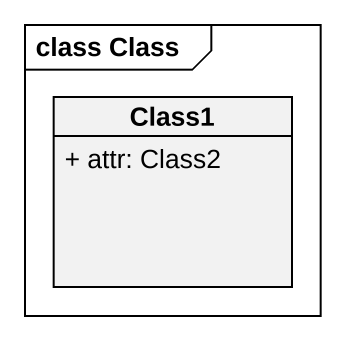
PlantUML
@startuml
mainframe class Class
hide circle
hide empty members
skinparam classAttributeIconSize 0
class Class1 {
  + attr: Class2
}
@enduml
